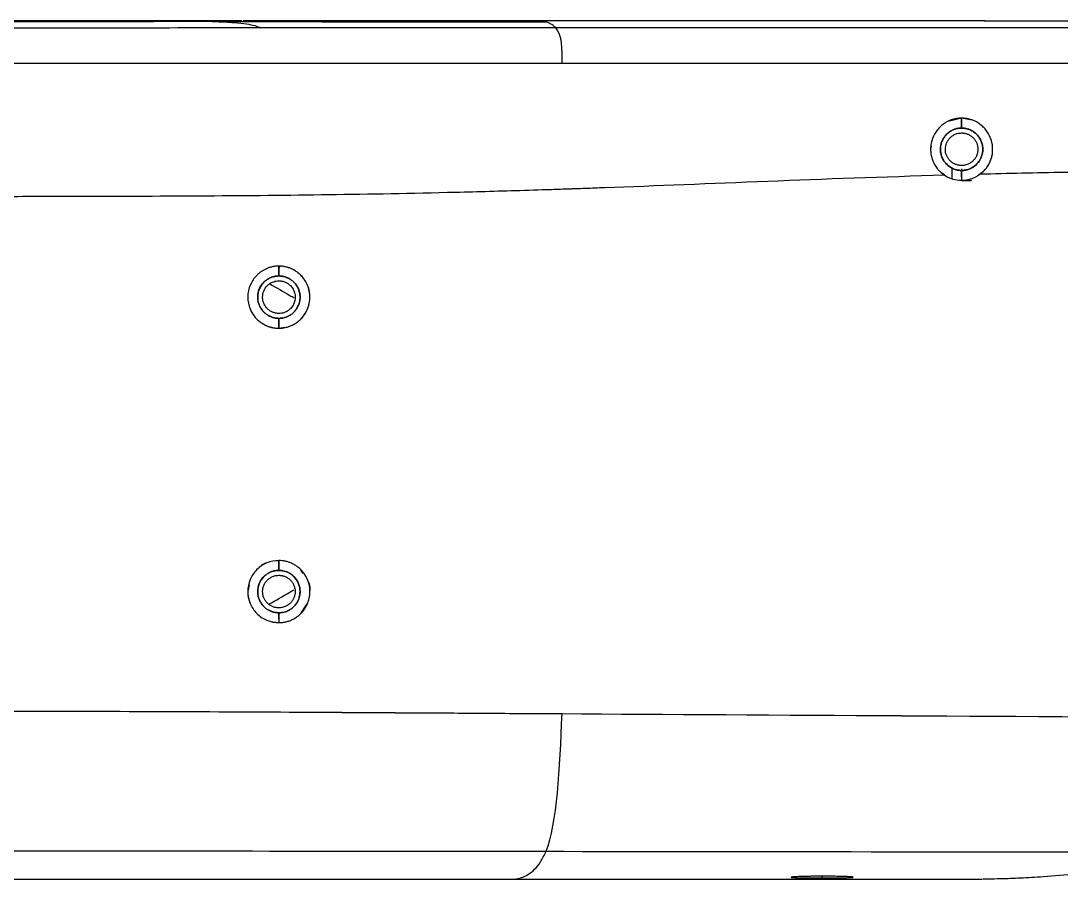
# Model space of a CAD drawing. Header units: millimetres. Extents: x 0 to 1189, y 0 to 841.
# Drawn here: x 525.9 to 578.7, y 331 to 374.5 of the extents above; entities that cross this region are included whole.
import ezdxf

# ---------------------------------------------------------------- set-up
doc = ezdxf.new("R2010")
doc.units = ezdxf.units.MM

msp = doc.modelspace()

# ---------------------------------------------------------------- linework, layer by layer
at = {"color": 7, "linetype": 'Continuous', "lineweight": 25}
for p, q in [((537.054, 374.47), (537.144, 374.471)), ((552.558, 374.471), (552.561, 374.472)), ((573.64, 369.537), (573.018, 369.393)), ((573.64, 369.037), (573.64, 369.537)), ((574.173, 369.441), (573.64, 369.537)), ((573.64, 369.537), (573.64, 369.037)), ((574.014, 369.492), (574.014, 369.492)), ((572.092, 368.119), (572.065, 367.962)), ((572.123, 367.539), (572.123, 367.539)), ((574.672, 367.659), (574.672, 367.659)), ((573.14, 367.013), (573.14, 366.48)), ((573.421, 366.91), (573.421, 366.91)), ((573.64, 366.974), (573.64, 366.387)), ((573.64, 366.562), (573.64, 366.887)), ((573.64, 366.887), (573.64, 366.562)), ((573.64, 366.887), (573.64, 366.383)), ((573.64, 366.383), (574.14, 366.383)), ((539.062, 361.991), (538.986, 362.035)), ((538.623, 358.933), (538.623, 358.933)), ((538.999, 358.887), (539.308, 358.94)), ((539.311, 358.918), (539.311, 358.918)), ((538.853, 347.102), (538.853, 347.102)), ((538.999, 347.109), (538.857, 347.081)), ((538.999, 346.609), (538.999, 347.109)), ((538.999, 347.109), (538.999, 346.609)), ((537.762, 346.508), (537.762, 346.508)), ((538.884, 346.603), (538.884, 346.603)), ((538.902, 346.605), (538.902, 346.605)), ((540.24, 346.458), (540.12, 346.637)), ((540.263, 346.474), (540.263, 346.474)), ((538.15, 346.194), (538.15, 346.194)), ((538.158, 346.203), (538.158, 346.203)), ((539.827, 346.22), (539.827, 346.22)), ((540.074, 345.525), (540.074, 345.525)), ((540.074, 345.509), (540.074, 345.509)), ((539.847, 344.872), (539.847, 344.872)), ((539.877, 344.913), (539.877, 344.913)), ((540.114, 344.421), (540.443, 344.915)), ((537.749, 344.576), (537.749, 344.576)), ((538.999, 344.13), (538.999, 344.459)), ((538.999, 344.459), (538.999, 343.959)), ((539.051, 344.46), (539.051, 344.46)), ((539.099, 344.464), (539.099, 344.464)), ((538.835, 343.968), (538.835, 343.968))]:
    msp.add_line(p, q, dxfattribs=at)
at = {"color": 8, "linetype": 'Continuous', "lineweight": 25}
msp.add_line((566.571, 331.012), (566.571, 331.102), dxfattribs=at)
at = {"color": 7, "linetype": 'Continuous', "lineweight": 25}
for points, knots in [([(535.612, 374.439), (534.251, 374.434), (532.241, 374.429), (528.652, 374.423), (526.031, 374.421), (524.161, 374.419)], [0, 0, 0, 0, 0.25, 0.5, 1, 1, 1, 1]), ([(535.612, 374.439), (534.223, 374.45), (532.218, 374.461), (528.821, 374.472), (526.574, 374.472), (525.095, 374.473)], [0, 0, 0, 0, 0.25, 0.5, 1, 1, 1, 1]), ([(537.088, 374.471), (535.701, 374.471), (533.08, 374.472), (529.367, 374.473), (527.028, 374.473), (525.914, 374.473)], [0, 0, 0, 0, 0.370677, 0.700244, 1, 1, 1, 1]), ([(535.612, 374.439), (536.142, 374.423), (536.776, 374.39), (537.581, 374.302), (537.906, 374.201), (538.079, 374.111)], [0, 0, 0, 0, 0.25, 0.5, 1, 1, 1, 1]), ([(535.612, 374.439), (537.359, 374.435), (540.176, 374.431), (545.601, 374.427), (549.724, 374.427), (552.562, 374.427)], [0, 0, 0, 0, 0.25, 0.5, 1, 1, 1, 1]), ([(552.564, 374.472), (550.726, 374.472), (547.167, 374.472), (542.039, 374.472), (538.754, 374.472), (537.188, 374.472)], [0, 0, 0, 0, 0.358474, 0.694251, 1, 1, 1, 1]), ([(574.815, 374.473), (573.012, 374.473), (568.327, 374.473), (560.91, 374.473), (555.294, 374.472), (552.565, 374.472)], [0, 0, 0, 0, 0.2433843, 0.632404, 1, 1, 1, 1]), ([(574.806, 374.473), (577.067, 374.473), (582.375, 374.473), (587.678, 374.473), (590.723, 374.473)], [0, 0, 0, 0, 0.426002, 1, 1, 1, 1]), ([(492.557, 372.339), (500.965, 372.338), (511.475, 372.336), (521.032, 372.333), (523.828, 372.332), (524.747, 372.332), (526.562, 372.332), (531.04, 372.33), (538.711, 372.328), (546.631, 372.327), (551.42, 372.327), (553.373, 372.327), (554.369, 372.328), (557.414, 372.328), (567.938, 372.33), (580.082, 372.334), (590.176, 372.338)], [0, 0, 0, 0, 0.25, 0.3125, 0.3125, 0.34375, 0.34375, 0.375, 0.5, 0.625, 0.65625, 0.65625, 0.6875, 0.6875, 0.75, 1, 1, 1, 1]), ([(573.64, 369.537), (573.611, 369.536), (573.552, 369.535), (573.464, 369.528), (573.376, 369.515), (573.289, 369.498), (573.202, 369.476), (573.064, 369.431), (572.876, 369.347), (572.664, 369.207), (572.477, 369.033), (572.272, 368.773), (572.134, 368.468), (572.07, 368.15), (572.06, 367.899), (572.089, 367.655), (572.157, 367.415), (572.258, 367.194), (572.383, 367.005), (572.514, 366.857), (572.64, 366.74), (572.733, 366.675), (572.779, 366.643)], [0, 0, 0, 0, 0.020549, 0.04122, 0.062026, 0.082982, 0.104101, 0.125397, 0.186423, 0.250679, 0.310149, 0.374946, 0.499323, 0.562168, 0.625031, 0.692828, 0.750302, 0.815332, 0.875297, 0.918183, 0.959732, 1, 1, 1, 1]), ([(574.572, 366.692), (574.593, 366.708), (574.636, 366.74), (574.697, 366.793), (574.757, 366.85), (574.814, 366.91), (574.869, 366.975), (574.95, 367.082), (575.05, 367.245), (575.138, 367.456), (575.198, 367.692), (575.23, 368.009), (575.173, 368.418), (574.998, 368.789), (574.793, 369.045), (574.606, 369.215), (574.394, 369.353), (574.195, 369.44), (574.03, 369.49), (573.901, 369.517), (573.771, 369.534), (573.684, 369.536), (573.64, 369.537)], [0, 0, 0, 0, 0.019723, 0.039881, 0.060479, 0.081522, 0.103014, 0.12496, 0.184127, 0.250088, 0.302975, 0.375442, 0.500543, 0.624936, 0.689128, 0.749116, 0.812998, 0.874462, 0.906105, 0.937544, 0.968826, 1, 1, 1, 1]), ([(572.565, 367.962), (572.566, 367.982), (572.566, 368.025), (572.573, 368.093), (572.585, 368.174), (572.607, 368.265), (572.653, 368.398), (572.733, 368.551), (572.865, 368.716), (573.024, 368.851), (573.193, 368.945), (573.351, 369.001), (573.495, 369.031), (573.592, 369.035), (573.64, 369.037)], [0, 0, 0, 0, 0.035436, 0.076041, 0.122066, 0.181591, 0.242534, 0.371643, 0.485777, 0.616735, 0.739216, 0.827575, 0.914782, 1, 1, 1, 1]), ([(573.64, 369.037), (573.617, 369.036), (573.569, 369.035), (573.496, 369.028), (573.424, 369.016), (573.352, 368.998), (573.281, 368.976), (573.171, 368.933), (573.023, 368.851), (572.862, 368.713), (572.731, 368.547), (572.652, 368.394), (572.607, 368.266), (572.583, 368.166), (572.568, 368.065), (572.566, 367.996), (572.565, 367.962)], [0, 0, 0, 0, 0.042385, 0.085357, 0.12882, 0.172671, 0.216801, 0.261097, 0.383634, 0.514294, 0.636512, 0.757304, 0.818304, 0.877765, 0.939488, 1, 1, 1, 1]), ([(573.64, 369.037), (573.664, 369.036), (573.713, 369.035), (573.785, 369.028), (573.857, 369.016), (573.929, 368.998), (573.999, 368.976), (574.11, 368.933), (574.257, 368.851), (574.416, 368.716), (574.548, 368.551), (574.625, 368.402), (574.672, 368.27), (574.698, 368.163), (574.713, 368.057), (574.715, 367.989), (574.715, 367.962)], [0, 0, 0, 0, 0.0426919, 0.085809, 0.1292418, 0.1728758, 0.2165931, 0.2602735, 0.3841284, 0.5143048, 0.6282891, 0.7578822, 0.8100578, 0.8782742, 0.9519959, 1, 1, 1, 1]), ([(574.715, 367.962), (574.715, 367.977), (574.715, 368.015), (574.709, 368.083), (574.696, 368.174), (574.672, 368.269), (574.625, 368.402), (574.548, 368.551), (574.416, 368.716), (574.257, 368.851), (574.088, 368.945), (573.93, 369), (573.786, 369.031), (573.689, 369.035), (573.64, 369.037)], [0, 0, 0, 0, 0.0269176, 0.0672554, 0.1218587, 0.1891672, 0.242407, 0.3714548, 0.4858237, 0.6157209, 0.7396454, 0.8270408, 0.9141361, 1, 1, 1, 1]), ([(573.64, 367.137), (573.618, 367.137), (573.573, 367.138), (573.506, 367.147), (573.44, 367.16), (573.375, 367.18), (573.282, 367.216), (573.165, 367.281), (573.041, 367.388), (572.94, 367.516), (572.844, 367.704), (572.795, 367.967), (572.848, 368.229), (572.945, 368.415), (573.045, 368.541), (573.169, 368.646), (573.298, 368.717), (573.419, 368.759), (573.529, 368.783), (573.603, 368.785), (573.64, 368.787)], [0, 0, 0, 0, 0.026264, 0.052271, 0.078198, 0.104222, 0.13052, 0.194229, 0.258041, 0.319852, 0.381746, 0.501985, 0.622611, 0.683566, 0.744584, 0.807592, 0.870692, 0.913905, 0.956741, 1, 1, 1, 1]), ([(573.64, 368.787), (573.663, 368.786), (573.708, 368.785), (573.774, 368.777), (573.84, 368.763), (573.905, 368.744), (573.998, 368.709), (574.114, 368.644), (574.239, 368.537), (574.339, 368.411), (574.412, 368.269), (574.456, 368.116), (574.47, 367.959), (574.455, 367.802), (574.41, 367.651), (574.337, 367.51), (574.237, 367.384), (574.113, 367.279), (573.984, 367.208), (573.862, 367.165), (573.752, 367.141), (573.678, 367.138), (573.64, 367.137)], [0, 0, 0, 0, 0.026119, 0.051985, 0.077772, 0.103655, 0.129808, 0.193341, 0.256985, 0.318314, 0.37979, 0.440524, 0.501356, 0.561502, 0.621747, 0.682959, 0.744284, 0.807281, 0.870387, 0.913703, 0.956637, 1, 1, 1, 1]), ([(573.64, 366.887), (573.619, 366.887), (573.582, 366.888), (573.508, 366.894), (573.384, 366.913), (573.214, 366.968), (573.027, 367.071), (572.871, 367.202), (572.738, 367.366), (572.662, 367.508), (572.612, 367.643), (572.585, 367.747), (572.568, 367.863), (572.566, 367.931), (572.565, 367.962)], [0, 0, 0, 0, 0.037751, 0.066046, 0.132028, 0.26092, 0.381382, 0.50953, 0.621632, 0.754745, 0.792903, 0.877747, 0.945703, 1, 1, 1, 1]), ([(572.565, 367.962), (572.566, 367.942), (572.566, 367.9), (572.573, 367.831), (572.585, 367.749), (572.608, 367.657), (572.655, 367.522), (572.736, 367.369), (572.868, 367.204), (573.026, 367.071), (573.193, 366.979), (573.35, 366.924), (573.494, 366.893), (573.592, 366.889), (573.64, 366.887)], [0, 0, 0, 0, 0.0350596, 0.0756234, 0.1219661, 0.1825829, 0.2446998, 0.3744696, 0.4894148, 0.6181075, 0.7388124, 0.826543, 0.9139166, 1, 1, 1, 1]), ([(574.715, 367.962), (574.715, 367.825), (574.689, 367.69), (574.587, 367.435), (574.512, 367.317), (574.317, 367.115), (574.198, 367.032), (573.934, 366.918), (573.788, 366.887), (573.64, 366.887)], [0, 0, 0, 0, 0.25, 0.25, 0.5, 0.5, 0.75, 0.75, 1, 1, 1, 1]), ([(573.64, 366.887), (573.664, 366.887), (573.712, 366.888), (573.784, 366.896), (573.857, 366.908), (573.929, 366.925), (574, 366.948), (574.109, 366.991), (574.255, 367.071), (574.415, 367.207), (574.547, 367.372), (574.631, 367.533), (574.675, 367.664), (574.699, 367.767), (574.713, 367.861), (574.714, 367.93), (574.715, 367.962)], [0, 0, 0, 0, 0.042308, 0.085276, 0.128815, 0.172825, 0.217203, 0.261837, 0.381044, 0.51103, 0.632961, 0.754481, 0.831471, 0.877425, 0.942763, 1, 1, 1, 1]), ([(575.101, 367.395), (575.11, 367.411), (575.207, 367.58), (575.211, 367.78), (575.215, 367.962)], [0, 0, 0, 0, 0.095057, 1, 1, 1, 1]), ([(574.827, 366.944), (574.795, 366.901), (574.709, 366.786), (574.583, 366.707), (574.504, 366.657)], [0, 0, 0, 0, 0.372052, 1, 1, 1, 1]), ([(574.808, 366.921), (574.798, 366.902), (574.784, 366.875), (574.759, 366.855), (574.751, 366.849)], [0, 0, 0, 0, 0.669094, 1, 1, 1, 1]), ([(572.779, 366.643), (569.644, 366.552), (566.677, 366.441), (560.923, 366.216), (558.129, 366.102), (555.192, 365.994), (554.707, 365.976), (554.189, 365.958), (553.987, 365.951), (553.942, 365.95), (553.935, 365.949), (553.931, 365.949), (553.929, 365.949), (553.922, 365.949), (553.906, 365.948), (553.852, 365.946), (553.487, 365.934), (552.513, 365.901), (550.394, 365.834), (546.379, 365.726), (543.221, 365.67), (539.079, 365.615), (537.044, 365.597), (532.859, 365.573), (529.636, 365.563), (525.78, 365.557), (524.065, 365.555), (523.57, 365.554), (523.381, 365.554), (523.349, 365.554), (523.336, 365.554), (523.332, 365.554), (523.33, 365.554), (523.315, 365.554), (523.226, 365.554), (522.975, 365.553), (521.443, 365.551), (518.582, 365.548), (515.756, 365.546), (512.897, 365.545), (511.453, 365.544), (508.53, 365.546), (507.051, 365.548), (504.801, 365.552), (504.045, 365.554), (502.524, 365.558), (500.993, 365.563), (499.463, 365.57), (497.944, 365.577), (497.19, 365.581), (495.685, 365.59), (494.934, 365.595), (493.802, 365.603), (493.424, 365.606), (492.665, 365.611), (491.524, 365.621), (490.017, 365.635), (488.935, 365.646), (488.23, 365.653), (487.886, 365.657), (486.191, 365.676), (484.892, 365.692), (483.118, 365.712)], [0, 0, 0, 0, 0.0625, 0.0625, 0.125, 0.125, 0.132812, 0.136719, 0.137695, 0.137817, 0.137817, 0.137878, 0.137878, 0.137939, 0.138184, 0.138672, 0.140625, 0.15625, 0.1875, 0.25, 0.375, 0.375, 0.5, 0.5, 0.625, 0.6875, 0.703125, 0.710937, 0.711914, 0.712402, 0.712524, 0.712524, 0.712646, 0.712646, 0.712891, 0.714844, 0.71875, 0.75, 0.78125, 0.78125, 0.8125, 0.8125, 0.84375, 0.84375, 0.859375, 0.859375, 0.875, 0.890625, 0.890625, 0.90625, 0.90625, 0.921875, 0.921875, 0.929687, 0.929687, 0.9375, 0.953125, 0.960937, 0.960937, 0.96875, 0.96875, 1, 1, 1, 1]), ([(572.619, 366.79), (572.744, 366.681), (572.9, 366.544), (573.096, 366.489), (573.137, 366.478)], [0, 0, 0, 0, 0.795566, 1, 1, 1, 1]), ([(572.779, 366.643), (572.905, 366.561), (573.043, 366.497), (573.335, 366.409), (573.487, 366.387), (573.64, 366.387)], [0, 0, 0, 0, 0.5, 0.5, 1, 1, 1, 1]), ([(573.64, 366.387), (573.668, 366.387), (573.724, 366.388), (573.808, 366.395), (573.891, 366.406), (573.974, 366.422), (574.056, 366.442), (574.161, 366.474), (574.289, 366.524), (574.436, 366.598), (574.527, 366.661), (574.572, 366.692)], [0, 0, 0, 0, 0.082771, 0.165759, 0.249005, 0.33255, 0.416433, 0.500696, 0.663066, 0.829419, 1, 1, 1, 1]), ([(591.99, 366.759), (591.641, 366.768), (591.294, 366.776), (590.592, 366.791), (590.236, 366.797), (589.149, 366.815), (587.662, 366.834), (586.151, 366.842), (584.654, 366.844), (583.916, 366.842), (581.726, 366.829), (580.293, 366.811), (577.419, 366.76), (575.982, 366.729), (574.572, 366.692)], [0, 0, 0, 0, 0.0625, 0.0625, 0.125, 0.125, 0.25, 0.375, 0.375, 0.5, 0.5, 0.75, 0.75, 1, 1, 1, 1]), ([(538.999, 362.037), (538.97, 362.036), (538.912, 362.035), (538.826, 362.028), (538.743, 362.017), (538.661, 362.001), (538.583, 361.982), (538.507, 361.959), (538.434, 361.933), (538.365, 361.904), (538.298, 361.873), (538.234, 361.839), (538.173, 361.803), (538.116, 361.766), (538.061, 361.728), (538.01, 361.688), (537.962, 361.647), (537.916, 361.606), (537.753, 361.446), (537.51, 361.087), (537.382, 360.478), (537.49, 359.922), (537.692, 359.565), (537.851, 359.38), (537.958, 359.278), (538.02, 359.229), (538.052, 359.204)], [0, 0, 0, 0, 0.022422, 0.044396, 0.06592, 0.086995, 0.107621, 0.127798, 0.147525, 0.166804, 0.185634, 0.204014, 0.221946, 0.239428, 0.256462, 0.273046, 0.289181, 0.304868, 0.320105, 0.463998, 0.628768, 0.783292, 0.886878, 0.939099, 0.969681, 1, 1, 1, 1]), ([(539.997, 359.243), (539.997, 359.243), (539.998, 359.245), (540.001, 359.246), (540.013, 359.257), (540.035, 359.274), (540.063, 359.301), (540.092, 359.327), (540.183, 359.417), (540.321, 359.587), (540.465, 359.859), (540.555, 360.154), (540.584, 360.463), (540.554, 360.77), (540.465, 361.066), (540.321, 361.337), (540.158, 361.538), (540.006, 361.677), (539.88, 361.771), (539.747, 361.851), (539.606, 361.918), (539.459, 361.971), (539.307, 362.009), (539.154, 362.033), (539.051, 362.035), (538.999, 362.037)], [0, 0, 0, 0, 0.000047, 0.001308, 0.002575, 0.012666, 0.02273, 0.032772, 0.042797, 0.122477, 0.201124, 0.280826, 0.36024, 0.440265, 0.519356, 0.598263, 0.677693, 0.718365, 0.758443, 0.798985, 0.838902, 0.879902, 0.920134, 0.960032, 1, 1, 1, 1]), ([(539.967, 359.219), (539.985, 359.234), (540.021, 359.262), (540.072, 359.308), (540.19, 359.422), (540.362, 359.642), (540.532, 360.018), (540.599, 360.476), (540.525, 360.934), (540.347, 361.303), (540.167, 361.527), (540.022, 361.662), (539.911, 361.749), (539.786, 361.829), (539.65, 361.899), (539.501, 361.958), (539.342, 362.002), (539.174, 362.031), (539.058, 362.035), (538.999, 362.037)], [0, 0, 0, 0, 0.017716, 0.035442, 0.053178, 0.143583, 0.24832, 0.367357, 0.494865, 0.598954, 0.679534, 0.714414, 0.750774, 0.788613, 0.827932, 0.86873, 0.911008, 0.954764, 1, 1, 1, 1]), ([(538.999, 359.387), (538.976, 359.387), (538.926, 359.388), (538.844, 359.397), (538.75, 359.414), (538.644, 359.445), (538.529, 359.492), (538.407, 359.561), (538.284, 359.654), (538.168, 359.773), (538.066, 359.919), (537.986, 360.087), (537.936, 360.27), (537.918, 360.47), (537.939, 360.679), (538.004, 360.887), (538.109, 361.076), (538.244, 361.235), (538.397, 361.359), (538.557, 361.447), (538.714, 361.502), (538.861, 361.532), (538.955, 361.535), (538.999, 361.537)], [0, 0, 0, 0, 0.0204409, 0.0447089, 0.0730236, 0.1055791, 0.142507, 0.1838299, 0.2294062, 0.278879, 0.3316398, 0.3868283, 0.4433797, 0.5001192, 0.5641332, 0.6289517, 0.6930187, 0.754853, 0.8132258, 0.8672659, 0.9164786, 0.960697, 1, 1, 1, 1]), ([(538.999, 361.537), (538.975, 361.536), (538.925, 361.535), (538.85, 361.527), (538.775, 361.514), (538.7, 361.495), (538.627, 361.471), (538.555, 361.442), (538.485, 361.407), (538.418, 361.367), (538.354, 361.323), (538.294, 361.274), (538.208, 361.194), (538.101, 361.065), (537.999, 360.877), (537.938, 360.67), (537.914, 360.418), (537.955, 360.153), (538.054, 359.939), (538.149, 359.8), (538.238, 359.698), (538.349, 359.602), (538.473, 359.521), (538.604, 359.459), (538.737, 359.416), (538.869, 359.391), (538.957, 359.388), (538.999, 359.387)], [0, 0, 0, 0, 0.021942, 0.044227, 0.066805, 0.089619, 0.11261, 0.135715, 0.158871, 0.182013, 0.205074, 0.227992, 0.250705, 0.309717, 0.3756, 0.439742, 0.500173, 0.599652, 0.674302, 0.707506, 0.749421, 0.794096, 0.838066, 0.880938, 0.922381, 0.962131, 1, 1, 1, 1]), ([(538.999, 359.637), (538.976, 359.637), (538.931, 359.638), (538.865, 359.646), (538.8, 359.658), (538.738, 359.676), (538.678, 359.698), (538.62, 359.726), (538.563, 359.758), (538.51, 359.796), (538.458, 359.838), (538.373, 359.919), (538.272, 360.049), (538.19, 360.249), (538.162, 360.496), (538.211, 360.783), (538.361, 361), (538.507, 361.129), (538.618, 361.2), (538.737, 361.251), (538.866, 361.282), (538.954, 361.285), (538.999, 361.287)], [0, 0, 0, 0, 0.026441, 0.052218, 0.077487, 0.102411, 0.127161, 0.151913, 0.17684, 0.202114, 0.227899, 0.25435, 0.337335, 0.417465, 0.500536, 0.623138, 0.745846, 0.798013, 0.848155, 0.897612, 0.947781, 1, 1, 1, 1]), ([(538.549, 361.133), (538.883, 360.94), (539.294, 360.703), (539.705, 360.466), (539.781, 360.422)], [0, 0, 0, 0, 0.815033, 1, 1, 1, 1]), ([(538.999, 361.537), (539.022, 361.536), (539.073, 361.536), (539.162, 361.526), (539.272, 361.504), (539.402, 361.462), (539.548, 361.392), (539.702, 361.284), (539.849, 361.132), (539.973, 360.938), (540.055, 360.709), (540.082, 360.482), (540.063, 360.272), (540.013, 360.086), (539.93, 359.913), (539.821, 359.76), (539.691, 359.632), (539.55, 359.533), (539.405, 359.462), (539.262, 359.416), (539.128, 359.391), (539.041, 359.388), (538.999, 359.387)], [0, 0, 0, 0, 0.019719, 0.045888, 0.078961, 0.119367, 0.167393, 0.223007, 0.285652, 0.354083, 0.426335, 0.499912, 0.55589, 0.612862, 0.669806, 0.725694, 0.779591, 0.830735, 0.878581, 0.922803, 0.963268, 1, 1, 1, 1]), ([(538.999, 359.387), (539.024, 359.387), (539.073, 359.388), (539.147, 359.396), (539.222, 359.409), (539.296, 359.428), (539.37, 359.452), (539.442, 359.481), (539.512, 359.516), (539.579, 359.555), (539.643, 359.6), (539.704, 359.648), (539.79, 359.729), (539.897, 359.858), (539.991, 360.033), (540.058, 360.237), (540.081, 360.436), (540.063, 360.661), (540.001, 360.876), (539.892, 361.073), (539.768, 361.219), (539.647, 361.324), (539.522, 361.405), (539.391, 361.466), (539.258, 361.508), (539.128, 361.533), (539.041, 361.535), (538.999, 361.537)], [0, 0, 0, 0, 0.021743, 0.043852, 0.06628, 0.088974, 0.111877, 0.134929, 0.158069, 0.181231, 0.204353, 0.227369, 0.250219, 0.309679, 0.375154, 0.425537, 0.500067, 0.55182, 0.624987, 0.697668, 0.749909, 0.795039, 0.839233, 0.882104, 0.923335, 0.962687, 1, 1, 1, 1]), ([(538.999, 361.287), (539.022, 361.286), (539.066, 361.286), (539.132, 361.278), (539.195, 361.266), (539.257, 361.249), (539.316, 361.227), (539.374, 361.201), (539.429, 361.169), (539.483, 361.133), (539.534, 361.091), (539.62, 361.012), (539.724, 360.881), (539.808, 360.679), (539.833, 360.462), (539.808, 360.245), (539.724, 360.043), (539.606, 359.895), (539.486, 359.79), (539.376, 359.721), (539.257, 359.672), (539.131, 359.642), (539.044, 359.639), (538.999, 359.637)], [0, 0, 0, 0, 0.02599, 0.051347, 0.076221, 0.100768, 0.125152, 0.149538, 0.174093, 0.19898, 0.224356, 0.250368, 0.334573, 0.415789, 0.500092, 0.584304, 0.665519, 0.749814, 0.801135, 0.85052, 0.899247, 0.948648, 1, 1, 1, 1]), ([(538.019, 359.229), (538.024, 359.225), (538.034, 359.218), (538.064, 359.194), (538.133, 359.145), (538.245, 359.076), (538.386, 359.009), (538.533, 358.955), (538.686, 358.916), (538.842, 358.891), (538.947, 358.888), (538.999, 358.887)], [0, 0, 0, 0, 0.01723, 0.0358, 0.109969, 0.257206, 0.405686, 0.553537, 0.702272, 0.850965, 1, 1, 1, 1]), ([(538.052, 359.204), (538.075, 359.187), (538.122, 359.152), (538.196, 359.106), (538.272, 359.064), (538.35, 359.026), (538.429, 358.993), (538.509, 358.964), (538.59, 358.94), (538.672, 358.921), (538.753, 358.905), (538.836, 358.895), (538.918, 358.888), (538.972, 358.887), (538.999, 358.887)], [0, 0, 0, 0, 0.086431, 0.172298, 0.257602, 0.342343, 0.426521, 0.510135, 0.593187, 0.675675, 0.7576, 0.838963, 0.919763, 1, 1, 1, 1]), ([(538.999, 358.887), (538.999, 358.972), (538.999, 359.056), (538.999, 359.18), (538.999, 359.22), (538.999, 359.304), (538.999, 359.346), (538.999, 359.387)], [0, 0, 0, 0, 0.5, 0.5, 0.75, 0.75, 1, 1, 1, 1]), ([(538.999, 359.387), (538.999, 359.346), (538.999, 359.304), (538.999, 359.22), (538.999, 359.18), (538.999, 359.056), (538.999, 358.972), (538.999, 358.887)], [0, 0, 0, 0, 0.25, 0.25, 0.5, 0.5, 1, 1, 1, 1]), ([(538.999, 358.887), (539.028, 358.887), (539.086, 358.888), (539.172, 358.896), (539.258, 358.907), (539.343, 358.924), (539.427, 358.945), (539.51, 358.971), (539.592, 359.002), (539.671, 359.036), (539.749, 359.076), (539.824, 359.119), (539.897, 359.167), (539.944, 359.202), (539.967, 359.219)], [0, 0, 0, 0, 0.08302, 0.166097, 0.24923, 0.33242, 0.415667, 0.498972, 0.582333, 0.665751, 0.749227, 0.832761, 0.916352, 1, 1, 1, 1]), ([(539.649, 359.033), (539.691, 359.051), (539.775, 359.086), (539.87, 359.148), (539.934, 359.194), (539.965, 359.218), (539.981, 359.23), (539.989, 359.237), (539.994, 359.24), (539.996, 359.242), (539.997, 359.243), (539.997, 359.243)], [0, 0, 0, 0, 0.336731, 0.665396, 0.831321, 0.914529, 0.95616, 0.977642, 0.993237, 0.997722, 1, 1, 1, 1]), ([(538.999, 347.109), (538.791, 347.109), (538.582, 347.067), (538.204, 346.909), (538.032, 346.794), (537.814, 346.576), (537.748, 346.496), (537.633, 346.325), (537.488, 346.053), (537.425, 345.748), (537.424, 345.438), (537.434, 345.333), (537.474, 345.128), (537.504, 345.029), (537.621, 344.744), (537.737, 344.57), (538.029, 344.276), (538.202, 344.16), (538.582, 344.001), (538.791, 343.959), (538.999, 343.959)], [0, 0, 0, 0, 0.125, 0.125, 0.25, 0.25, 0.3125, 0.3125, 0.375, 0.5, 0.5, 0.5625, 0.5625, 0.625, 0.625, 0.75, 0.75, 0.875, 0.875, 1, 1, 1, 1]), ([(538.392, 346.987), (538.392, 346.987), (538.193, 346.947), (538.039, 346.797), (537.886, 346.647)], [0, 0, 0, 0, 0.001187, 1, 1, 1, 1]), ([(538.999, 343.959), (539.03, 343.96), (539.091, 343.961), (539.184, 343.969), (539.276, 343.983), (539.367, 344.002), (539.458, 344.026), (539.548, 344.057), (539.637, 344.093), (539.723, 344.134), (539.808, 344.181), (539.89, 344.234), (539.969, 344.291), (540.044, 344.354), (540.226, 344.526), (540.486, 344.899), (540.616, 345.503), (540.512, 346.055), (540.317, 346.419), (540.13, 346.638), (539.971, 346.778), (539.818, 346.883), (539.659, 346.968), (539.495, 347.033), (539.329, 347.077), (539.164, 347.104), (539.054, 347.107), (538.999, 347.109)], [0, 0, 0, 0, 0.018619, 0.037358, 0.056215, 0.075191, 0.094287, 0.113501, 0.132834, 0.152287, 0.171858, 0.191549, 0.211359, 0.231287, 0.251335, 0.363082, 0.501794, 0.614632, 0.697602, 0.750518, 0.788827, 0.826247, 0.862777, 0.898418, 0.933168, 0.967029, 1, 1, 1, 1]), ([(538.999, 346.609), (538.975, 346.609), (538.927, 346.608), (538.854, 346.6), (538.78, 346.587), (538.706, 346.569), (538.633, 346.545), (538.561, 346.516), (538.49, 346.482), (538.422, 346.442), (538.357, 346.397), (538.295, 346.347), (538.15, 346.213), (537.977, 345.949), (537.909, 345.588), (537.945, 345.268), (538.063, 344.965), (538.257, 344.738), (538.451, 344.605), (538.585, 344.538), (538.724, 344.492), (538.862, 344.464), (538.954, 344.461), (538.999, 344.459)], [0, 0, 0, 0, 0.021392, 0.043221, 0.065446, 0.088022, 0.110897, 0.134017, 0.157322, 0.180751, 0.204238, 0.22772, 0.251131, 0.380529, 0.499931, 0.570716, 0.665848, 0.784618, 0.830104, 0.874744, 0.918146, 0.959981, 1, 1, 1, 1]), ([(538.999, 344.459), (538.974, 344.46), (538.923, 344.461), (538.846, 344.469), (538.767, 344.483), (538.687, 344.504), (538.608, 344.532), (538.528, 344.566), (538.451, 344.608), (538.376, 344.657), (538.304, 344.712), (538.188, 344.82), (538.052, 345), (537.947, 345.263), (537.907, 345.586), (537.972, 345.914), (538.115, 346.158), (538.24, 346.299), (538.345, 346.391), (538.466, 346.471), (538.595, 346.533), (538.729, 346.577), (538.864, 346.604), (538.955, 346.608), (538.999, 346.609)], [0, 0, 0, 0, 0.0223219, 0.0453763, 0.0691363, 0.0935655, 0.1186176, 0.1442363, 0.1703557, 0.1969003, 0.2237865, 0.2509234, 0.3379569, 0.421924, 0.5003103, 0.6250467, 0.7111796, 0.7492754, 0.79211, 0.8350308, 0.877641, 0.9195603, 0.9604444, 1, 1, 1, 1]), ([(538.999, 344.709), (538.977, 344.71), (538.932, 344.711), (538.866, 344.719), (538.801, 344.732), (538.737, 344.751), (538.645, 344.786), (538.53, 344.849), (538.406, 344.953), (538.306, 345.078), (538.231, 345.219), (538.184, 345.373), (538.169, 345.534), (538.185, 345.695), (538.231, 345.849), (538.306, 345.991), (538.406, 346.115), (538.53, 346.219), (538.658, 346.289), (538.779, 346.332), (538.888, 346.355), (538.962, 346.358), (538.999, 346.359)], [0, 0, 0, 0, 0.025914, 0.051579, 0.077168, 0.102849, 0.128794, 0.191262, 0.25379, 0.314842, 0.376011, 0.438051, 0.50024, 0.562197, 0.624224, 0.685229, 0.74633, 0.808724, 0.871266, 0.914287, 0.956934, 1, 1, 1, 1]), ([(538.999, 344.459), (539.024, 344.46), (539.076, 344.461), (539.157, 344.47), (539.246, 344.486), (539.34, 344.513), (539.44, 344.551), (539.542, 344.603), (539.644, 344.671), (539.744, 344.755), (539.837, 344.855), (539.919, 344.971), (539.986, 345.1), (540.037, 345.239), (540.067, 345.385), (540.084, 345.618), (540.021, 345.95), (539.843, 346.22), (539.683, 346.366), (539.595, 346.431), (539.494, 346.491), (539.382, 346.541), (539.26, 346.579), (539.132, 346.604), (539.044, 346.607), (538.999, 346.609)], [0, 0, 0, 0, 0.021979, 0.046244, 0.072884, 0.101967, 0.13352, 0.167523, 0.20389, 0.242456, 0.282972, 0.3251, 0.368419, 0.412446, 0.456663, 0.500545, 0.620083, 0.749551, 0.779915, 0.812571, 0.847293, 0.883788, 0.92169, 0.96058, 1, 1, 1, 1]), ([(538.999, 346.609), (539.025, 346.608), (539.076, 346.607), (539.153, 346.599), (539.232, 346.584), (539.312, 346.563), (539.392, 346.536), (539.471, 346.501), (539.548, 346.46), (539.623, 346.411), (539.694, 346.356), (539.845, 346.217), (540.022, 345.95), (540.088, 345.595), (540.056, 345.282), (539.944, 344.976), (539.746, 344.742), (539.548, 344.605), (539.415, 344.538), (539.277, 344.492), (539.138, 344.464), (539.045, 344.461), (538.999, 344.459)], [0, 0, 0, 0, 0.022468, 0.045642, 0.069489, 0.093969, 0.11903, 0.144613, 0.170646, 0.197051, 0.223744, 0.250632, 0.380253, 0.499803, 0.564713, 0.659812, 0.78543, 0.830005, 0.874127, 0.917393, 0.959449, 1, 1, 1, 1]), ([(538.999, 346.359), (539.021, 346.359), (539.064, 346.358), (539.129, 346.35), (539.192, 346.337), (539.254, 346.32), (539.345, 346.286), (539.461, 346.225), (539.586, 346.121), (539.69, 345.996), (539.766, 345.852), (539.814, 345.696), (539.83, 345.534), (539.814, 345.372), (539.766, 345.216), (539.69, 345.073), (539.586, 344.947), (539.461, 344.843), (539.333, 344.775), (539.214, 344.735), (539.107, 344.713), (539.035, 344.71), (538.999, 344.709)], [0, 0, 0, 0, 0.025163, 0.050099, 0.074966, 0.099919, 0.125113, 0.187534, 0.250058, 0.31248, 0.375004, 0.437425, 0.499948, 0.562415, 0.624982, 0.687407, 0.749931, 0.812375, 0.874919, 0.916711, 0.958163, 1, 1, 1, 1]), ([(537.494, 345.884), (537.463, 345.768), (537.38, 345.453), (537.513, 344.914), (537.853, 344.397), (538.379, 344.031), (538.792, 343.983), (538.999, 343.959)], [0, 0, 0, 0, 0.12695, 0.344554, 0.562757, 0.779859, 1, 1, 1, 1]), ([(540.567, 345.498), (540.57, 345.51), (540.614, 345.722), (540.561, 345.982), (540.436, 346.165), (540.427, 346.178)], [0, 0, 0, 0, 0.051772, 0.928469, 1, 1, 1, 1]), ([(538.497, 344.892), (538.849, 345.095), (539.273, 345.34), (539.698, 345.585), (539.77, 345.627)], [0, 0, 0, 0, 0.829319, 1, 1, 1, 1]), ([(488.714, 339.502), (494.168, 339.477), (503.238, 339.471), (513.784, 339.478), (518.85, 339.479), (521.305, 339.479), (522.511, 339.478), (523.108, 339.478), (523.405, 339.477), (523.553, 339.477), (523.627, 339.477), (523.664, 339.477), (523.682, 339.477), (523.691, 339.477), (523.695, 339.477), (523.698, 339.477), (523.7, 339.477), (529.101, 339.472), (536.271, 339.446), (544.553, 339.399), (548.867, 339.372), (551.091, 339.358), (552.223, 339.351), (552.795, 339.348), (553.082, 339.346), (553.225, 339.345), (553.298, 339.344), (553.334, 339.344), (553.352, 339.344), (553.361, 339.344), (553.365, 339.344), (553.367, 339.344), (553.368, 339.344), (553.368, 339.344), (563.918, 339.279), (576.695, 339.207), (589.472, 339.136)], [0, 0, 0, 0, 0.125, 0.1875, 0.21875, 0.234375, 0.242187, 0.246094, 0.248047, 0.249023, 0.249512, 0.249756, 0.249878, 0.249939, 0.249969, 0.249969, 0.25, 0.25, 0.5, 0.625, 0.6875, 0.71875, 0.734375, 0.742187, 0.746094, 0.748047, 0.749023, 0.749512, 0.749756, 0.749878, 0.749939, 0.749969, 0.749969, 0.75, 0.75, 1, 1, 1, 1]), ([(584.58, 332.327), (584.057, 332.148), (582.944, 331.768), (581.208, 331.444), (579.434, 331.204), (577.874, 331.07), (576.595, 330.997), (575.641, 330.964), (574.968, 330.952), (574.805, 330.952), (574.736, 330.952)], [0, 0, 0, 0, 0.1209389, 0.2572591, 0.4040948, 0.5566335, 0.6775692, 0.7973754, 0.9145709, 1, 1, 1, 1]), ([(566.571, 331.102), (566.542, 331.102), (566.485, 331.101), (566.398, 331.101), (566.31, 331.1), (566.222, 331.099), (566.133, 331.098), (566.044, 331.097), (565.955, 331.096), (565.867, 331.094), (565.78, 331.092), (565.695, 331.09), (565.612, 331.088), (565.532, 331.086), (565.415, 331.082), (565.26, 331.075), (565.124, 331.067), (565.046, 331.06), (565.011, 331.055), (564.998, 331.051), (564.996, 331.049), (564.996, 331.048)], [0, 0, 0, 0, 0.034529, 0.069715, 0.105559, 0.142062, 0.179222, 0.217042, 0.255519, 0.294656, 0.334451, 0.374904, 0.416017, 0.457789, 0.50022, 0.610707, 0.749967, 0.83858, 0.909798, 0.963608, 1, 1, 1, 1]), ([(564.996, 331.048), (564.996, 331.047), (564.997, 331.045), (565.005, 331.043), (565.018, 331.041), (565.036, 331.038), (565.059, 331.036), (565.087, 331.034), (565.119, 331.032), (565.155, 331.03), (565.196, 331.029), (565.241, 331.027), (565.29, 331.025), (565.342, 331.024), (565.398, 331.022), (565.457, 331.021), (565.519, 331.02), (565.584, 331.019), (565.651, 331.018), (565.721, 331.017), (565.792, 331.016), (565.866, 331.015), (565.941, 331.014), (566.017, 331.014), (566.095, 331.013), (566.173, 331.013), (566.252, 331.013), (566.332, 331.012), (566.411, 331.012), (566.491, 331.012), (566.544, 331.012), (566.571, 331.012)], [0, 0, 0, 0, 0.036824, 0.07348, 0.109968, 0.14629, 0.182444, 0.21843, 0.254249, 0.289901, 0.325386, 0.360703, 0.395853, 0.430836, 0.465652, 0.500301, 0.534782, 0.569097, 0.603244, 0.637225, 0.671038, 0.704685, 0.738165, 0.771478, 0.804624, 0.837603, 0.870416, 0.903062, 0.935541, 0.967854, 1, 1, 1, 1]), ([(568.146, 331.052), (568.145, 331.053), (568.144, 331.055), (568.136, 331.057), (568.124, 331.06), (568.109, 331.062), (568.09, 331.064), (568.068, 331.066), (568.045, 331.068), (568.019, 331.07), (567.993, 331.072), (567.966, 331.074), (567.939, 331.075), (567.911, 331.077), (567.884, 331.078), (567.858, 331.079), (567.833, 331.081), (567.809, 331.082), (567.787, 331.083), (567.766, 331.083), (567.747, 331.084), (567.731, 331.085), (567.716, 331.085), (567.703, 331.086), (567.693, 331.086), (567.642, 331.088), (567.545, 331.091), (567.392, 331.094), (567.232, 331.097), (567.067, 331.099), (566.901, 331.101), (566.735, 331.102), (566.625, 331.102), (566.571, 331.102)], [0, 0, 0, 0, 0.037231, 0.073037, 0.107418, 0.140373, 0.171903, 0.202007, 0.230686, 0.257939, 0.283767, 0.308169, 0.331146, 0.352697, 0.372822, 0.391521, 0.408795, 0.424643, 0.439065, 0.452062, 0.463633, 0.473778, 0.482497, 0.48979, 0.495657, 0.500099, 0.577217, 0.652433, 0.725747, 0.79716, 0.866673, 0.934286, 1, 1, 1, 1]), ([(566.571, 331.012), (566.6, 331.012), (566.659, 331.012), (566.746, 331.013), (566.833, 331.013), (566.92, 331.013), (567.005, 331.014), (567.089, 331.015), (567.172, 331.015), (567.253, 331.016), (567.331, 331.017), (567.408, 331.018), (567.482, 331.019), (567.553, 331.021), (567.621, 331.022), (567.697, 331.024), (567.78, 331.026), (567.866, 331.029), (567.945, 331.032), (568.013, 331.035), (568.07, 331.039), (568.112, 331.043), (568.14, 331.047), (568.144, 331.051), (568.146, 331.052)], [0, 0, 0, 0, 0.035475, 0.070988, 0.106538, 0.142126, 0.17775, 0.213413, 0.249113, 0.284851, 0.320626, 0.356439, 0.39229, 0.428179, 0.464105, 0.50007, 0.55543, 0.612828, 0.672263, 0.733736, 0.797246, 0.862793, 0.930378, 1, 1, 1, 1]), ([(523.737, 330.953), (525.798, 330.954), (529.758, 330.954), (535.496, 330.954), (540.86, 330.954), (545.957, 330.954), (549.273, 330.954), (550.905, 330.954)], [0, 0, 0, 0, 0.227907, 0.437898, 0.633875, 0.819876, 1, 1, 1, 1]), ([(550.905, 330.954), (553.579, 330.953), (558.903, 330.953), (566.829, 330.952), (572.081, 330.952), (574.701, 330.952)], [0, 0, 0, 0, 0.3358103, 0.6685527, 1, 1, 1, 1])]:
    msp.add_open_spline(points, degree=3, knots=knots, dxfattribs=at)
at = {"color": 8, "linetype": 'Continuous', "lineweight": 25}
for points, knots in [([(535.612, 374.439), (535.831, 374.444), (536.235, 374.454), (536.61, 374.462), (536.854, 374.467), (537.023, 374.47), (537.045, 374.47), (537.054, 374.47)], [0, 0, 0, 0, 0.256321, 0.474348, 0.680796, 0.881905, 1, 1, 1, 1]), ([(552.562, 374.427), (552.552, 374.445), (552.536, 374.472), (552.552, 374.471), (552.558, 374.471)], [0, 0, 0, 0, 0.645577, 1, 1, 1, 1]), ([(550.915, 330.955), (550.945, 330.955), (551.01, 330.956), (551.288, 331.012), (551.622, 331.159), (551.963, 331.428), (552.269, 331.768), (552.463, 332.174), (552.555, 332.365)], [0, 0, 0, 0, 0.173361, 0.379795, 0.583345, 0.735277, 0.87548, 1, 1, 1, 1])]:
    msp.add_open_spline(points, degree=3, knots=knots, dxfattribs=at)
at = {"color": 7, "linetype": 'Continuous', "lineweight": 25}
for points in [[(553.049, 374.113), (552.884, 374.292), (552.639, 374.382), (552.562, 374.427)], [(538.079, 374.111), (533.51, 374.11), (529.332, 374.107), (524.383, 374.102)], [(553.049, 374.113), (547.611, 374.113), (542.649, 374.113), (538.079, 374.111)], [(590.352, 374.115), (576.705, 374.115), (563.924, 374.114), (553.049, 374.113)], [(553.379, 372.327), (553.378, 373.041), (553.377, 373.755), (553.049, 374.113)], [(524.743, 372.332), (534.508, 372.33), (542.827, 372.327), (553.379, 372.327)], [(553.379, 372.327), (563.932, 372.328), (576.717, 372.333), (590.176, 372.338)], [(573.766, 366.894), (573.725, 366.889), (573.683, 366.887), (573.64, 366.887)], [(538.999, 361.537), (538.999, 361.704), (538.999, 361.87), (538.999, 362.037)], [(538.999, 362.037), (538.999, 361.87), (538.999, 361.704), (538.999, 361.537)], [(523.701, 339.483), (534.502, 339.461), (542.821, 339.407), (553.37, 339.344)], [(552.555, 332.365), (553.123, 333.766), (553.246, 336.555), (553.37, 339.344)], [(553.37, 339.344), (563.918, 339.281), (576.695, 339.208), (589.472, 339.136)], [(523.702, 332.389), (534.502, 332.385), (542.822, 332.377), (552.555, 332.365)], [(552.555, 332.365), (562.288, 332.354), (573.434, 332.341), (584.58, 332.327)]]:
    msp.add_open_spline(points, degree=3, dxfattribs=at)

doc.saveas('drawing.dxf')
